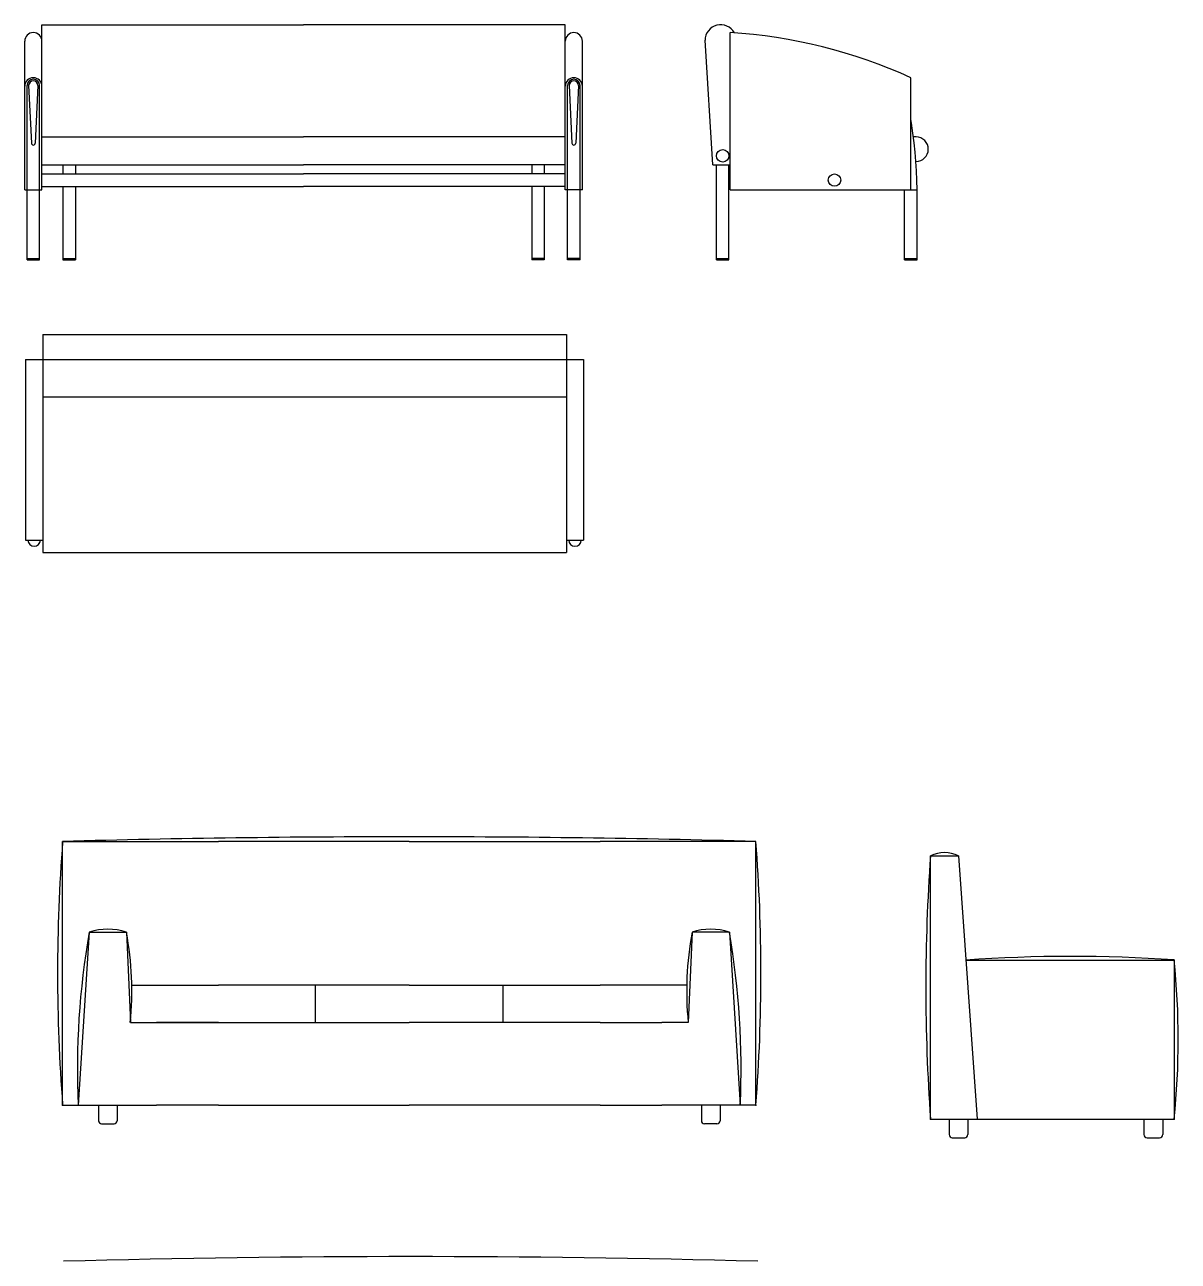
# Model space of a CAD drawing. Header units: millimetres. Extents: x 421 to 3085, y -1408 to 277.
# Drawn here: x 2700 to 3070.2, y -120.3 to 276.6 of the extents above; entities that cross this region are included whole.
import ezdxf

# ---------------------------------------------------------------- set-up
doc = ezdxf.new("R2010")
doc.units = ezdxf.units.MM

msp = doc.modelspace()

# ---------------------------------------------------------------- linework, layer by layer
at = {"color": 18, "true_color": 0x000000}
for p, q in [((2705.53, 223.6), (2705.53, 276.6)), ((2705.53, 276.6), (2789.49, 276.6)), ((2873.46, 276.6), (2789.49, 276.6)), ((2873.46, 223.6), (2873.46, 276.6)), ((2926.33, 223.62), (2926.33, 274.12)), ((2700.03, 223.6), (2700.03, 271.35)), ((2878.96, 223.6), (2878.96, 271.35)), ((2920.83, 231.62), (2918.33, 271.62)), ((2984.33, 223.62), (2984.33, 259.62)), ((2700.78, 201.1), (2700.78, 257.1)), ((2701.28, 257.1), (2702.18, 238.6)), ((2704.28, 257.1), (2703.38, 238.6)), ((2704.78, 201.1), (2704.78, 257.1)), ((2874.21, 201.1), (2874.21, 257.1)), ((2874.71, 257.1), (2875.61, 238.6)), ((2877.71, 257.1), (2876.81, 238.6)), ((2878.21, 201.1), (2878.21, 257.1)), ((2705.53, 240.6), (2789.49, 240.6)), ((2873.46, 240.6), (2789.49, 240.6)), ((2986.04, 240.62), (2985.17, 240.62)), ((2705.53, 231.6), (2789.49, 231.6)), ((2712.28, 231.6), (2712.28, 228.73)), ((2716.28, 231.6), (2716.28, 228.73)), ((2873.46, 231.6), (2789.49, 231.6)), ((2862.71, 231.6), (2862.71, 228.73)), ((2866.71, 231.6), (2866.71, 228.73)), ((2920.83, 231.62), (2926.33, 231.62)), ((2921.99, 201.12), (2921.99, 231.62)), ((2925.99, 201.12), (2925.99, 231.62)), ((2705.53, 228.73), (2789.49, 228.73)), ((2873.46, 228.73), (2789.49, 228.73)), ((2700.03, 223.6), (2700.78, 223.6)), ((2700.78, 223.6), (2704.78, 223.6)), ((2704.78, 223.6), (2705.53, 223.6)), ((2705.53, 224.73), (2789.49, 224.73)), ((2712.28, 224.73), (2712.28, 201.1)), ((2716.28, 224.73), (2716.28, 201.1)), ((2873.46, 224.73), (2789.49, 224.73)), ((2862.71, 224.73), (2862.71, 201.1)), ((2866.71, 224.73), (2866.71, 201.1)), ((2874.21, 223.6), (2873.46, 223.6)), ((2878.21, 223.6), (2874.21, 223.6)), ((2878.96, 223.6), (2878.21, 223.6)), ((2926.33, 223.62), (2982.33, 223.62)), ((2982.33, 201.12), (2982.33, 223.62)), ((2982.33, 223.62), (2986.33, 223.62)), ((2986.33, 201.12), (2986.33, 223.62)), ((2700.78, 201.6), (2704.78, 201.6)), ((2700.78, 201.1), (2704.78, 201.1)), ((2712.28, 201.6), (2716.28, 201.6)), ((2712.28, 201.1), (2716.28, 201.1)), ((2866.71, 201.6), (2862.71, 201.6)), ((2866.71, 201.1), (2862.71, 201.1)), ((2878.21, 201.6), (2874.21, 201.6)), ((2878.21, 201.1), (2874.21, 201.1)), ((2921.99, 201.62), (2925.99, 201.62)), ((2921.99, 201.12), (2925.99, 201.12)), ((2982.33, 201.62), (2986.33, 201.62)), ((2982.33, 201.12), (2986.33, 201.12)), ((2705.82, 177.18), (2873.82, 177.18)), ((2705.82, 177.18), (2705.82, 107.18)), ((2873.82, 177.18), (2873.82, 107.18)), ((2700.32, 169.18), (2879.32, 169.18)), ((2700.32, 169.18), (2700.32, 111.18)), ((2879.32, 169.18), (2879.32, 111.18)), ((2705.82, 157.18), (2873.82, 157.18)), ((2700.32, 111.18), (2705.82, 111.18)), ((2873.82, 111.18), (2879.32, 111.18)), ((2705.82, 107.18), (2873.82, 107.18)), ((2712.18, -70.23), (2712.18, 14.44)), ((2712.18, 14.44), (2762.18, 14.44)), ((2823.4, 14.44), (2762.18, 14.44)), ((2823.4, 14.44), (2884.63, 14.44)), ((2934.63, 14.44), (2884.63, 14.44)), ((2934.63, -70.23), (2934.63, 14.44)), ((2990.65, -74.66), (2990.65, 9.84)), ((2990.65, 9.84), (2999.65, 9.84)), ((2999.65, 9.84), (3005.65, -74.66)), ((2720.68, -14.72), (2717.18, -70.23)), ((2720.68, -14.72), (2732.68, -14.72)), ((2732.68, -14.72), (2733.91, -43.73)), ((2914.13, -14.72), (2912.9, -43.73)), ((2926.13, -14.72), (2914.13, -14.72)), ((2926.13, -14.72), (2929.63, -70.23)), ((3002.03, -23.66), (3068.83, -23.66)), ((3059.15, -23.66), (3065.15, -23.66)), ((3068.83, -23.6), (3068.83, -74.66)), ((2734.37, -31.73), (2762.18, -31.73)), ((2823.4, -31.73), (2762.18, -31.73)), ((2793.3, -43.73), (2793.3, -31.73)), ((2823.4, -31.73), (2884.63, -31.73)), ((2853.5, -43.73), (2853.5, -31.73)), ((2912.44, -31.73), (2884.63, -31.73)), ((2733.91, -43.73), (2742.33, -43.73)), ((2734.37, -43.73), (2762.18, -43.73)), ((2762.18, -43.73), (2742.33, -43.73)), ((2762.18, -43.73), (2823.4, -43.73)), ((2884.63, -43.73), (2823.4, -43.73)), ((2884.63, -43.73), (2904.48, -43.73)), ((2912.9, -43.73), (2904.48, -43.73)), ((2712.18, -70.23), (2742.33, -70.23)), ((2723.68, -70.23), (2723.68, -75.23)), ((2729.68, -70.23), (2729.68, -75.23)), ((2762.18, -70.23), (2742.33, -70.23)), ((2762.18, -70.23), (2823.4, -70.23)), ((2884.63, -70.23), (2823.4, -70.23)), ((2884.63, -70.23), (2904.48, -70.23)), ((2934.63, -70.23), (2904.48, -70.23)), ((2917.13, -70.23), (2917.13, -75.23)), ((2923.13, -70.23), (2923.13, -75.23)), ((2990.65, -74.66), (3068.83, -74.66)), ((2996.65, -74.66), (2996.65, -79.66)), ((3002.65, -74.66), (3002.65, -79.66)), ((3059.15, -74.66), (3059.15, -79.66)), ((3065.15, -74.66), (3065.15, -79.66)), ((2724.68, -76.23), (2728.68, -76.23)), ((2922.13, -76.23), (2918.13, -76.23)), ((2997.65, -80.66), (3001.65, -80.66)), ((3060.15, -80.66), (3064.15, -80.66))]:
    msp.add_line(p, q, dxfattribs=at)
msp.add_lwpolyline([(2986.33, 223.62), (2986.27, 226.74), (2986.15, 229.76), (2985.97, 232.73), (2985.73, 235.69), (2985.42, 238.68), (2985.03, 241.76), (2984.54, 244.98), (2984.33, 246.21)], dxfattribs=at)
for centre in [(2923.99, 234.52), (2959.83, 226.75)]:
    msp.add_circle(centre, 2, dxfattribs=at)
for centre, radius, start, end in [((2702.78, 271.35), 2.75, 0, 180), ((2876.21, 271.35), 2.75, 0, 180), ((2923.33, 271.62), 5, 28.7836, 180), ((2916.02, 109.62), 164.83, 65.5149, 86.4127), ((2702.78, 256.85), 2.75, 0, 180), ((2702.78, 257.1), 2, 0, 180), ((2702.78, 257.1), 1.5, 0, 180), ((2876.21, 256.85), 2.75, 0, 180), ((2876.21, 257.1), 2, 0, 180), ((2876.21, 257.1), 1.5, 0, 180), ((2702.78, 238.6), 0.6, 180, 0), ((2876.21, 238.6), 0.6, 180, 360), ((2986, 236.68), 3.95, 269.531, 89.531), ((2703.07, 111.18), 2, 180, 0), ((2876.57, 111.18), 2, 180, 0), ((2823.4, -4108.48), 4124.42, 90, 91.54531), ((2823.4, -4108.48), 4124.42, 88.45469, 90), ((3262.86, -27.9), 552.3, 175.6037, 184.3963), ((2383.95, -27.9), 552.3, 355.6037, 4.3963), ((3584.92, -32.41), 595.77, 175.93337, 184.06663), ((2995.15, 0.22), 10.62, 64.9424, 115.0576), ((2975.49, -58.65), 258.57, 170.2179, 182.5668), ((2726.68, -32.22), 18.5, 71.0754, 108.9246), ((2628.57, -33.66), 105.81, 354.546, 10.3126), ((3018.23, -33.66), 105.81, 169.6874, 185.454), ((2920.13, -32.22), 18.5, 71.0754, 108.9246), ((2671.31, -58.65), 258.57, 357.4332, 9.7821), ((3036.01, -490.8), 468.35, 85.9824, 94.1607), ((2822.9, -49.16), 247.25, 354.0665, 5.9335), ((2724.68, -75.23), 1, 180, 270), ((2728.68, -75.23), 1, 270, 0), ((2918.13, -75.23), 1, 180, 270), ((2922.13, -75.23), 1, 270, 0), ((2997.65, -79.66), 1, 180, 270), ((3001.65, -79.66), 1, 270, 0), ((3060.15, -79.66), 1, 180, 270), ((3064.15, -79.66), 1, 270, 0), ((2823.86, -4255.49), 4136.66, 88.45698, 91.54302)]:
    msp.add_arc(centre, radius, start, end, dxfattribs=at)
at = {"color": 18, "linetype": 'ByBlock', "true_color": 0x000000}
for p in [(2712.18, -70.23), (2934.63, -70.23), (2990.65, -74.66), (3068.83, -74.66)]:
    msp.add_point(p, dxfattribs=at)

doc.saveas('drawing.dxf')
